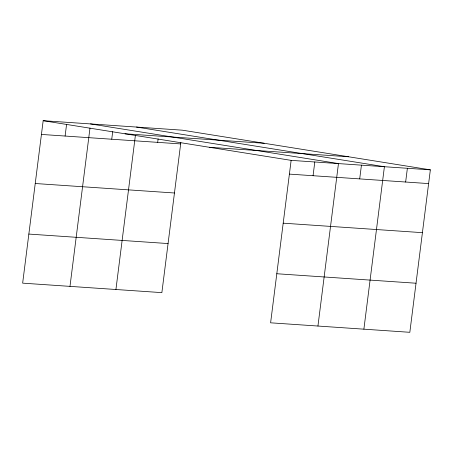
<?xml version="1.0" encoding="UTF-8"?>
<svg xmlns="http://www.w3.org/2000/svg" width="453" height="453" viewBox="0 0 453 453"><rect width="100%" height="100%" fill="white"/><g stroke="black" fill="none" stroke-linecap="round" stroke-linejoin="round"><path stroke-width="0.68" d="M430.35 169.852L291.132 160.368L270.605 322.813L409.829 332.304L430.35 169.852L182.395 130.187L43.171 120.696L22.65 283.148L161.868 292.632L180.832 142.548M65.102 136.047L66.58 124.371M69.983 286.37L89.988 128.04M111.744 139.224L112.695 131.67M115.928 289.501L135.407 135.294M157.684 142.355L158.12 138.924M313.063 175.719L314.795 161.976M317.944 326.041L338.465 163.59L90.509 123.924M359.699 178.895L361.437 165.158M363.884 329.172L384.404 166.721L136.449 127.055M405.645 182.027L407.377 168.29M125 133.788L264.218 143.273M41.438 134.433L180.656 143.924M209.303 147.276L348.527 156.761M289.393 174.105L428.617 183.59M35.238 183.51L174.456 192.995M283.193 223.176L422.417 232.666M28.85 234.071L168.069 243.561M276.806 273.742L416.03 283.227M43.171 120.696L291.132 160.368"/></g></svg>
